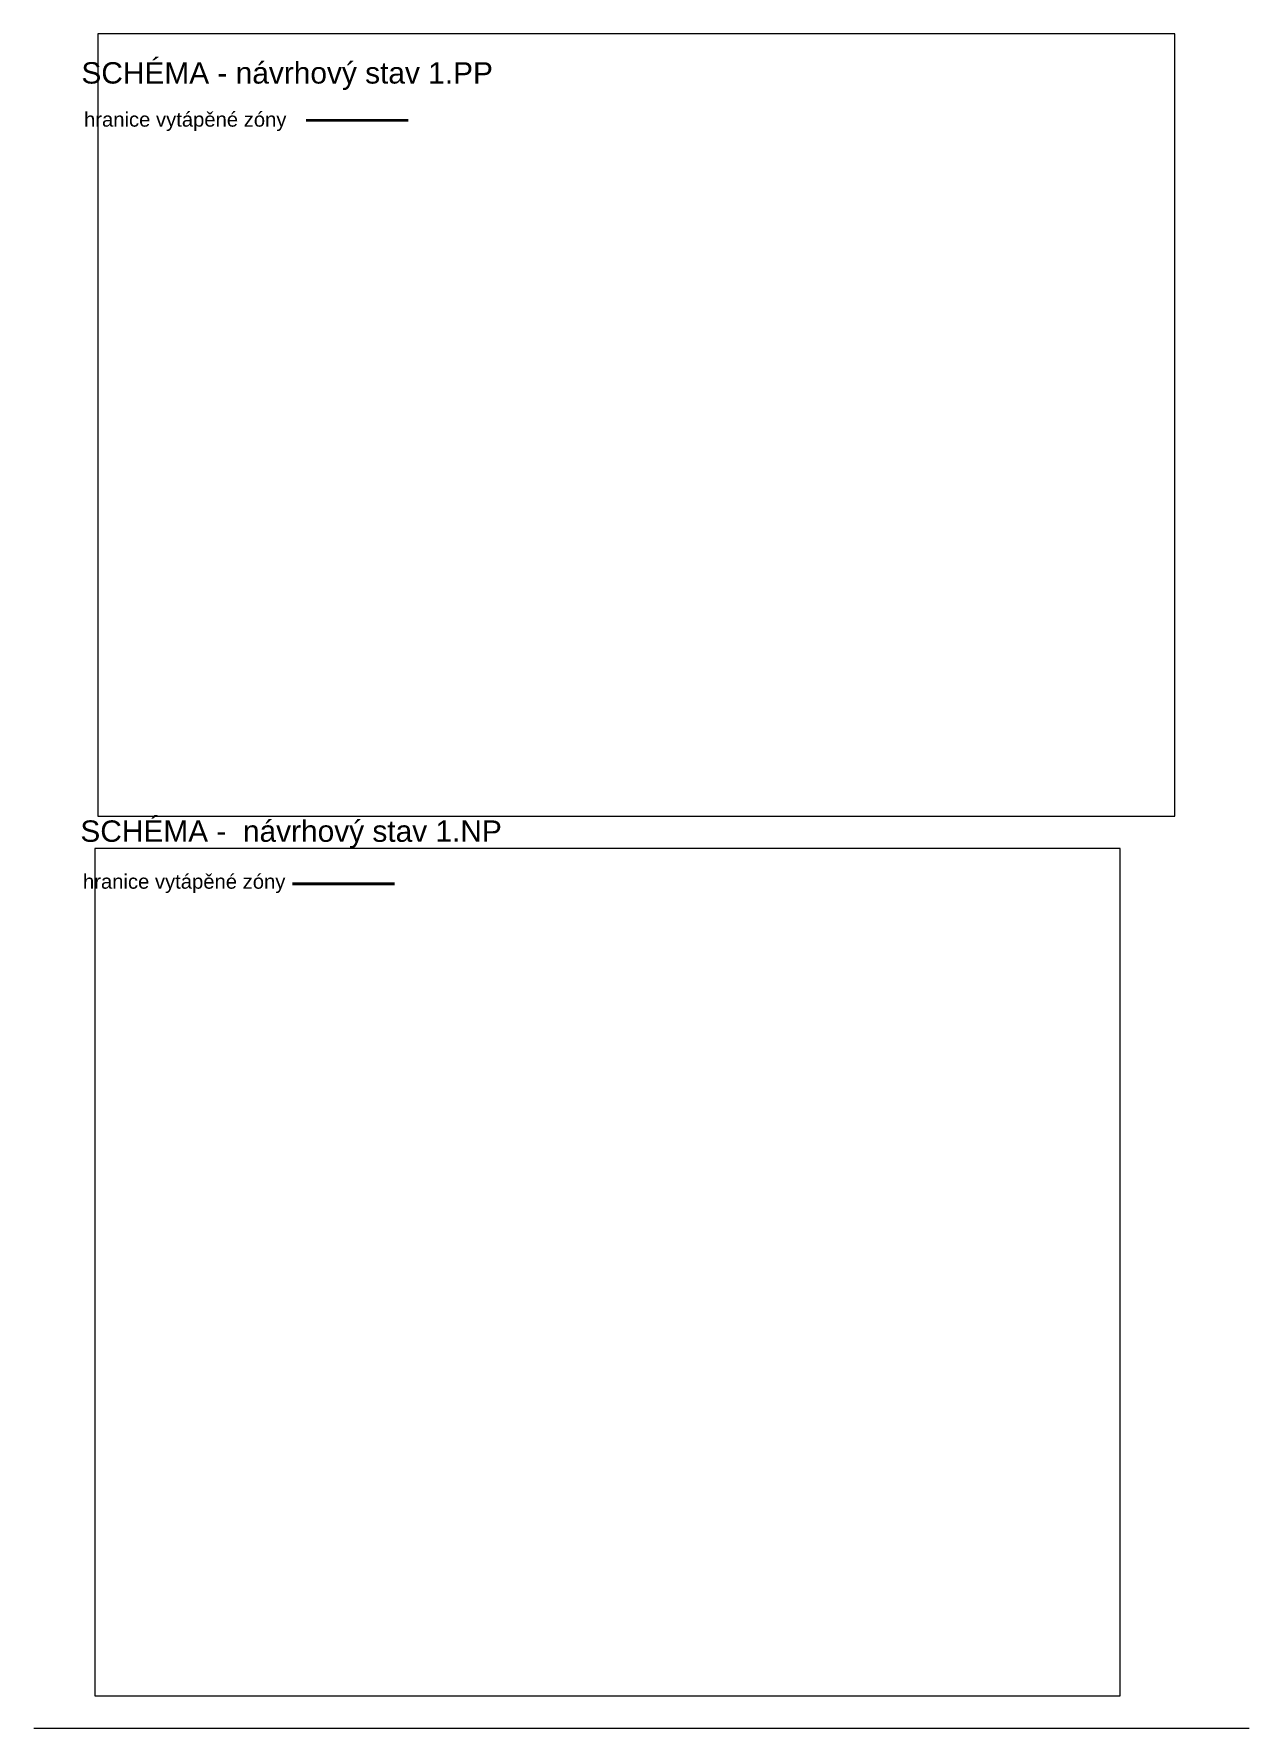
# Paper-space layout 'schema 1N' of a CAD drawing. Header units: millimetres. Extents: x -3 to 207, y -3 to 290.
import ezdxf

# ---------------------------------------------------------------- set-up
doc = ezdxf.new("R2010")
doc.units = ezdxf.units.MM
doc.layers.add('netisknout', color=200, linetype='Continuous', lineweight=9, plot=False)
doc.layers.add('tenka', color=6, linetype='Continuous', lineweight=15)
doc.layers.add('vytapena cervena car', color=7, linetype='Continuous', lineweight=15, true_color=0xf4270b)
doc.styles.get("Standard").update_dxf_attribs({"font": 'arial.ttf'})

psp = doc.layouts.new('schema 1N')

# ---------------------------------------------------------------- linework, layer by layer
at = {"layer": 'tenka', "transparency": 33554687}
psp.add_lwpolyline([(-3.07, -2.93), (206.73, -2.93)], dxfattribs=at)
at = {"layer": 'vytapena cervena car', "transparency": 33554687, "const_width": 0.5}
for points in [[(43.89, 274.66), (61.59, 274.66)], [(41.55, 142.85), (59.24, 142.85)]]:
    psp.add_lwpolyline(points, dxfattribs=at)

# ---------------------------------------------------------------- texts
at = {"layer": 'tenka', "transparency": 33554687, "attachment_point": 1}
for s, width, insert, char_height in [('SCHÉMA - návrhový stav 1.PP', 2720, (5.14, 284.69), 3.6903), ('hranice vytápěné zóny', 37.1586, (5.59, 276.06), 2.5), ('SCHÉMA -  návrhový stav 1.NP', 2720, (4.96, 153.78), 3.6903), ('hranice vytápěné zóny', 37.1586, (5.41, 144.49), 2.5)]:
    psp.add_mtext_dynamic_manual_height_columns(s, width=width, gutter_width=12.5, heights=[0], dxfattribs=dict(at, insert=insert, char_height=char_height))

# ---------------------------------------------------------------- viewports
at = {"layer": 'netisknout', "linetype": 'Continuous', "transparency": 33554687, "view_target_point": (51478.3, 11586.85)}
psp.add_viewport(center=(100.94, 222.04), size=(185.92, 135.0668), view_center_point=(-208002.4, -31217.38), view_height=13506.6754, dxfattribs=at)
psp.add_viewport(center=(95.97, 75.78), size=(177.01, 146.326), view_center_point=(-206448.59, -48461.04), view_height=14632.5997, status=3, dxfattribs=at)

doc.saveas('drawing.dxf')
